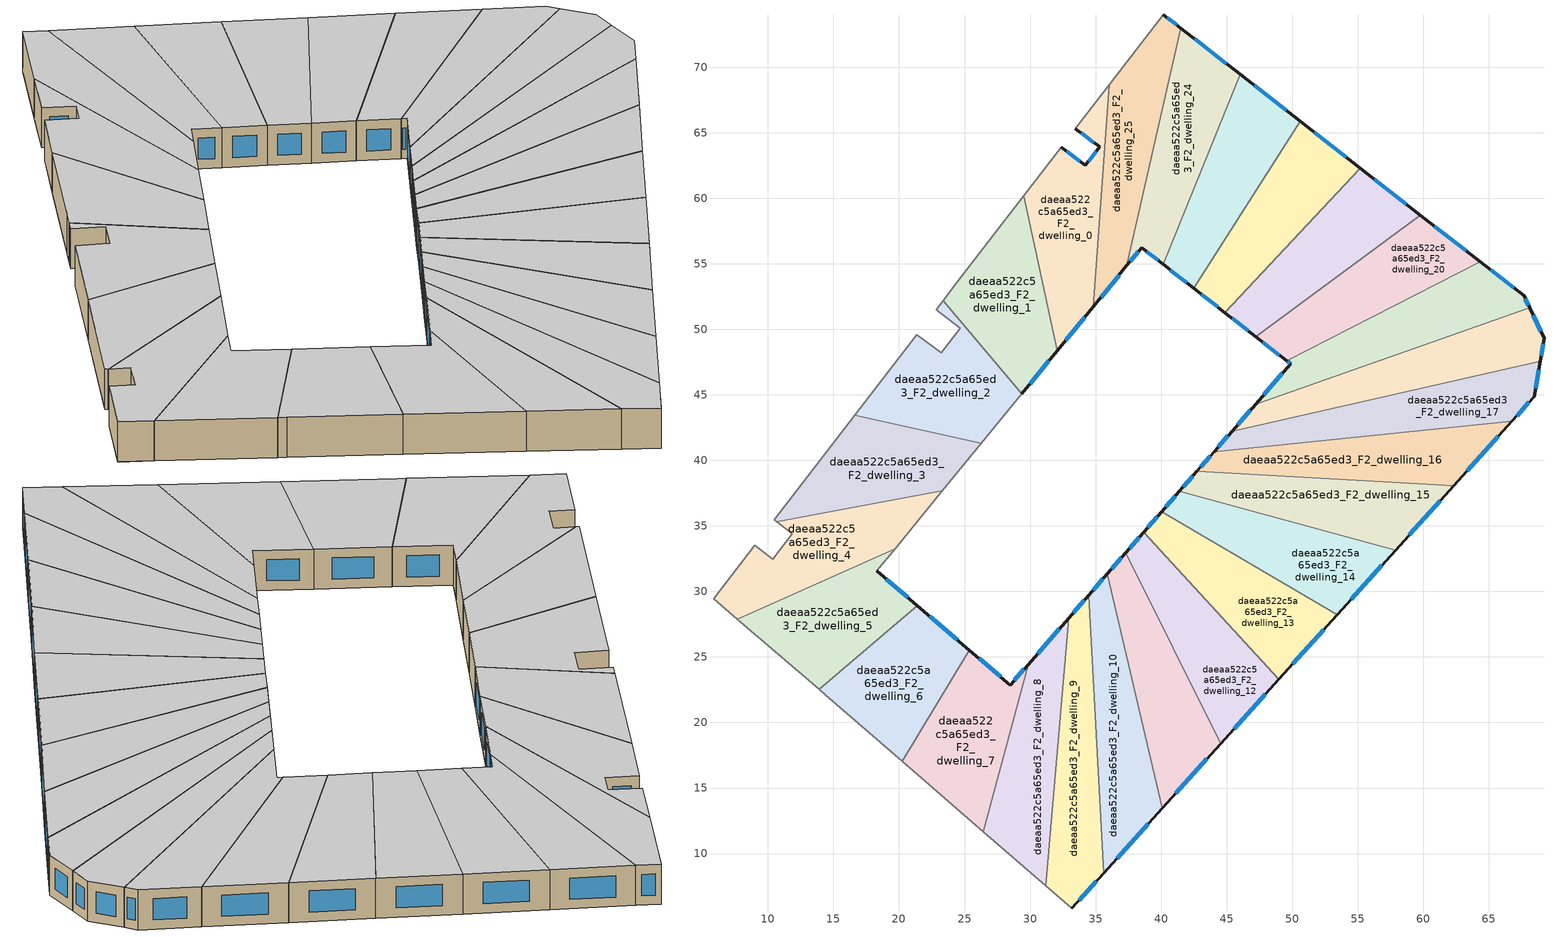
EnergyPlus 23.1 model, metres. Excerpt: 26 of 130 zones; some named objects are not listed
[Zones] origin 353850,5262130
daeaa522c5a65ed3_F2_dwelling_0
 floor to daeaa522c5a65ed3_F1_dwelling_0 (EU_floor_Construction): 36.03,68.64 34.81,51.72 32.07,48.37 29.53,60.2 32.38,63.91 34.22,62.5 35.31,63.91 33.46,65.32 z6
 wall outside (EU_wall_Construction): 33.47,65.32 35.31,63.91 34.22,62.5 32.38,63.91 / 32.07,48.37 34.81,51.72 z6:9
 wall adiabatic (EU_wall_Construction): 36.03,68.64 33.47,65.32 / 32.38,63.91 29.53,60.2 z6:9
 wall to daeaa522c5a65ed3_F2_dwelling_25 (EU_wall_Construction): 34.81,51.72 36.03,68.64 z6:9
 wall to daeaa522c5a65ed3_F2_dwelling_1 (EU_wall_Construction): 29.53,60.2 32.07,48.37 z6:9
 window (EU_Window_Construction): 35.05,63.58 34.48,62.84 / 33.9,64.99 34.87,64.24 / 32.71,49.16 34.17,50.94 / 33.79,62.83 32.81,63.58 z6.7:8.3
 ceiling to daeaa522c5a65ed3_F3_dwelling_0 (EU_floor_Construction): 34.81,51.72 36.03,68.64 33.46,65.32 35.31,63.91 34.22,62.5 32.38,63.91 29.53,60.2 32.07,48.37 z9
daeaa522c5a65ed3_F2_dwelling_1
 floor to daeaa522c5a65ed3_F1_dwelling_1 (EU_floor_Construction): 29.53,60.2 32.07,48.37 29.37,45.07 23.36,52.2 24.12,53.18 z6
 wall outside (EU_wall_Construction): 29.37,45.07 32.07,48.37 z6:9
 wall adiabatic (EU_wall_Construction): 29.53,60.2 24.12,53.18 23.36,52.2 z6:9
 wall to daeaa522c5a65ed3_F2_dwelling_2 (EU_wall_Construction): 23.36,52.2 29.37,45.07 z6:9
 window (EU_Window_Construction): 30,45.85 31.44,47.6 z6.7:8.3
 ceiling to daeaa522c5a65ed3_F3_dwelling_1 (EU_floor_Construction): 29.37,45.07 32.07,48.37 29.53,60.2 24.12,53.18 23.36,52.2 z9
daeaa522c5a65ed3_F2_dwelling_10
 floor to daeaa522c5a65ed3_F1_dwelling_10 (EU_floor_Construction): 35.89,31.34 40.08,13.44 35.62,8.5 34.48,29.72 z6
 wall outside (EU_wall_Construction): 35.89,31.34 34.48,29.72 / 35.62,8.5 40.08,13.44 z6:9
 wall to daeaa522c5a65ed3_F2_dwelling_11 (EU_wall_Construction): 40.08,13.44 35.89,31.34 z6:9
 wall to daeaa522c5a65ed3_F2_dwelling_9 (EU_wall_Construction): 34.48,29.72 35.62,8.5 z6:9
 window (EU_Window_Construction): 35.56,30.96 34.81,30.1 / 36.67,9.66 39.03,12.28 z6.7:8.3
 ceiling to daeaa522c5a65ed3_F3_dwelling_10 (EU_floor_Construction): 35.62,8.5 40.08,13.44 35.89,31.34 34.48,29.72 z9
daeaa522c5a65ed3_F2_dwelling_11
 floor to daeaa522c5a65ed3_F1_dwelling_11 (EU_floor_Construction): 37.29,32.94 44.54,18.38 40.08,13.44 35.89,31.34 z6
 wall outside (EU_wall_Construction): 37.29,32.94 35.89,31.34 / 40.08,13.44 44.54,18.38 z6:9
 wall to daeaa522c5a65ed3_F2_dwelling_12 (EU_wall_Construction): 44.54,18.38 37.29,32.94 z6:9
 window (EU_Window_Construction): 36.96,32.56 36.22,31.71 / 41.13,14.6 43.49,17.22 z6.7:8.3
 ceiling to daeaa522c5a65ed3_F3_dwelling_11 (EU_floor_Construction): 40.08,13.44 44.54,18.38 37.29,32.94 35.89,31.34 z9
daeaa522c5a65ed3_F2_dwelling_12
 floor to daeaa522c5a65ed3_F1_dwelling_12 (EU_floor_Construction): 38.67,34.52 48.99,23.31 44.54,18.38 37.29,32.94 z6
 wall outside (EU_wall_Construction): 38.67,34.52 37.29,32.94 / 44.54,18.38 48.99,23.31 z6:9
 wall to daeaa522c5a65ed3_F2_dwelling_13 (EU_wall_Construction): 49,23.31 38.67,34.52 z6:9
 window (EU_Window_Construction): 38.35,34.15 37.61,33.31 / 45.59,19.54 47.95,22.15 z6.7:8.3
 ceiling to daeaa522c5a65ed3_F3_dwelling_12 (EU_floor_Construction): 44.54,18.38 48.99,23.31 38.67,34.52 37.29,32.94 z9
daeaa522c5a65ed3_F2_dwelling_13
 floor to daeaa522c5a65ed3_F1_dwelling_13 (EU_floor_Construction): 53.45,28.24 48.99,23.31 38.67,34.52 40.04,36.08 z6
 wall outside (EU_wall_Construction): 40.04,36.08 38.67,34.52 / 48.99,23.31 53.45,28.24 z6:9
 wall to daeaa522c5a65ed3_F2_dwelling_14 (EU_wall_Construction): 53.45,28.24 40.04,36.08 z6:9
 window (EU_Window_Construction): 39.72,35.71 38.99,34.88 / 50.04,24.47 52.4,27.08 z6.7:8.3
 ceiling to daeaa522c5a65ed3_F3_dwelling_13 (EU_floor_Construction): 48.99,23.31 53.45,28.24 40.04,36.08 38.67,34.52 z9
daeaa522c5a65ed3_F2_dwelling_14
 floor to daeaa522c5a65ed3_F1_dwelling_14 (EU_floor_Construction): 57.89,33.15 53.45,28.24 40.04,36.08 41.39,37.63 z6
 wall outside (EU_wall_Construction): 41.39,37.63 40.04,36.08 / 53.45,28.24 57.89,33.15 z6:9
 wall to daeaa522c5a65ed3_F2_dwelling_15 (EU_wall_Construction): 57.89,33.15 41.39,37.63 z6:9
 window (EU_Window_Construction): 41.07,37.26 40.35,36.44 / 54.49,29.39 56.85,32 z6.7:8.3
 ceiling to daeaa522c5a65ed3_F3_dwelling_14 (EU_floor_Construction): 53.45,28.24 57.89,33.15 41.39,37.63 40.04,36.08 z9
daeaa522c5a65ed3_F2_dwelling_15
 floor to daeaa522c5a65ed3_F1_dwelling_15 (EU_floor_Construction): 62.33,38.07 57.89,33.15 41.39,37.63 42.72,39.16 z6
 wall outside (EU_wall_Construction): 42.72,39.16 41.39,37.63 / 57.89,33.15 62.33,38.07 z6:9
 wall to daeaa522c5a65ed3_F2_dwelling_16 (EU_wall_Construction): 62.33,38.07 42.72,39.16 z6:9
 window (EU_Window_Construction): 42.41,38.8 41.7,37.99 / 58.93,34.31 61.29,36.92 z6.7:8.3
 ceiling to daeaa522c5a65ed3_F3_dwelling_15 (EU_floor_Construction): 57.89,33.15 62.33,38.07 42.72,39.16 41.39,37.63 z9
daeaa522c5a65ed3_F2_dwelling_16
 floor to daeaa522c5a65ed3_F1_dwelling_16 (EU_floor_Construction): 66.77,42.98 62.33,38.07 42.72,39.16 44.05,40.67 z6
 wall outside (EU_wall_Construction): 44.05,40.67 42.72,39.16 / 62.33,38.07 66.77,42.98 z6:9
 wall to daeaa522c5a65ed3_F2_dwelling_17 (EU_wall_Construction): 66.77,42.98 44.05,40.67 z6:9
 window (EU_Window_Construction): 43.74,40.32 43.04,39.51 / 63.37,39.22 65.73,41.83 z6.7:8.3
 ceiling to daeaa522c5a65ed3_F3_dwelling_16 (EU_floor_Construction): 62.33,38.07 66.77,42.98 44.05,40.67 42.72,39.16 z9
daeaa522c5a65ed3_F2_dwelling_17
 floor to daeaa522c5a65ed3_F1_dwelling_17 (EU_floor_Construction): 68.92,47.56 68.46,44.86 66.77,42.98 44.05,40.67 45.42,42.24 z6
 wall outside (EU_wall_Construction): 45.42,42.24 44.05,40.67 / 66.77,42.98 68.46,44.86 68.92,47.56 z6:9
 wall to daeaa522c5a65ed3_F2_dwelling_18 (EU_wall_Construction): 68.92,47.56 45.42,42.24 z6:9
 window (EU_Window_Construction): 45.1,41.87 44.37,41.04 / 68.57,45.49 68.81,46.93 / 67.17,43.42 68.07,44.42 z6.7:8.3
 ceiling to daeaa522c5a65ed3_F3_dwelling_17 (EU_floor_Construction): 66.77,42.98 68.46,44.86 68.92,47.56 45.42,42.24 44.05,40.67 z9
daeaa522c5a65ed3_F2_dwelling_18
 floor to daeaa522c5a65ed3_F1_dwelling_18 (EU_floor_Construction): 68.12,51.63 69.22,49.31 68.92,47.56 45.42,42.24 47.22,44.3 z6
 wall outside (EU_wall_Construction): 47.22,44.3 45.42,42.24 / 68.92,47.56 69.22,49.31 68.12,51.63 z6:9
 wall to daeaa522c5a65ed3_F2_dwelling_19 (EU_wall_Construction): 68.12,51.63 47.22,44.3 z6:9
 window (EU_Window_Construction): 46.8,43.82 45.84,42.72 / 68.96,49.86 68.38,51.09 / 68.99,47.97 69.15,48.9 z6.7:8.3
 ceiling to daeaa522c5a65ed3_F3_dwelling_18 (EU_floor_Construction): 68.92,47.56 69.22,49.31 68.12,51.63 47.22,44.3 45.42,42.24 z9
daeaa522c5a65ed3_F2_dwelling_19
 floor to daeaa522c5a65ed3_F1_dwelling_19 (EU_floor_Construction): 67.69,52.55 68.12,51.63 47.22,44.3 49.89,47.36 49.57,47.61 64.37,55.14 z6
 wall outside (EU_wall_Construction): 49.57,47.61 49.89,47.36 47.22,44.3 / 68.12,51.63 67.69,52.55 64.37,55.14 z6:9
 wall to daeaa522c5a65ed3_F2_dwelling_20 (EU_wall_Construction): 64.37,55.15 49.57,47.61 z6:9
 window (EU_Window_Construction): 49.26,46.64 47.85,45.02 / 49.65,47.55 49.82,47.42 / 66.91,53.16 65.15,54.54 / 68.02,51.85 67.79,52.34 z6.7:8.3
 ceiling to daeaa522c5a65ed3_F3_dwelling_19 (EU_floor_Construction): 68.12,51.63 67.69,52.55 64.37,55.14 49.57,47.61 49.89,47.36 47.22,44.3 z9
daeaa522c5a65ed3_F2_dwelling_2
 floor to daeaa522c5a65ed3_F1_dwelling_2 (EU_floor_Construction): 24.67,50.1 22.83,51.5 23.36,52.2 29.37,45.07 26.29,41.32 16.61,43.43 21.35,49.57 23.23,48.21 z6
 wall adiabatic (EU_wall_Construction): 23.36,52.2 22.83,51.5 24.67,50.1 23.23,48.21 21.35,49.57 16.61,43.43 / 26.29,41.32 29.37,45.07 z6:9
 wall to daeaa522c5a65ed3_F2_dwelling_3 (EU_wall_Construction): 16.61,43.43 26.29,41.32 z6:9
 ceiling to daeaa522c5a65ed3_F3_dwelling_2 (EU_floor_Construction): 26.29,41.32 29.37,45.07 23.36,52.2 22.83,51.5 24.67,50.1 23.23,48.21 21.35,49.57 16.61,43.43 z9
daeaa522c5a65ed3_F2_dwelling_20
 floor to daeaa522c5a65ed3_F1_dwelling_20 (EU_floor_Construction): 64.37,55.14 49.57,47.61 47.22,49.44 59.78,58.72 z6
 wall outside (EU_wall_Construction): 47.22,49.44 49.57,47.61 / 64.37,55.14 59.78,58.72 z6:9
 wall to daeaa522c5a65ed3_F2_dwelling_21 (EU_wall_Construction): 59.78,58.72 47.22,49.44 z6:9
 window (EU_Window_Construction): 47.77,49.01 49.02,48.04 / 63.29,55.98 60.86,57.88 z6.7:8.3
 ceiling to daeaa522c5a65ed3_F3_dwelling_20 (EU_floor_Construction): 64.37,55.14 59.78,58.72 47.22,49.44 49.57,47.61 z9
daeaa522c5a65ed3_F2_dwelling_21
 floor to daeaa522c5a65ed3_F1_dwelling_21 (EU_floor_Construction): 59.78,58.72 47.22,49.44 44.86,51.28 55.19,62.3 z6
 wall outside (EU_wall_Construction): 44.86,51.28 47.22,49.44 / 59.78,58.72 55.2,62.3 z6:9
 wall to daeaa522c5a65ed3_F2_dwelling_22 (EU_wall_Construction): 55.19,62.3 44.86,51.28 z6:9
 window (EU_Window_Construction): 45.41,50.85 46.66,49.87 / 58.7,59.56 56.27,61.46 z6.7:8.3
 ceiling to daeaa522c5a65ed3_F3_dwelling_21 (EU_floor_Construction): 59.78,58.72 55.19,62.3 44.86,51.28 47.22,49.44 z9
daeaa522c5a65ed3_F2_dwelling_22
 floor to daeaa522c5a65ed3_F1_dwelling_22 (EU_floor_Construction): 55.19,62.3 44.86,51.28 42.51,53.12 50.61,65.87 z6
 wall outside (EU_wall_Construction): 42.51,53.12 44.86,51.28 / 55.2,62.3 50.61,65.87 z6:9
 wall to daeaa522c5a65ed3_F2_dwelling_23 (EU_wall_Construction): 50.61,65.87 42.51,53.12 z6:9
 window (EU_Window_Construction): 43.06,52.69 44.31,51.71 / 54.12,63.14 51.69,65.03 z6.7:8.3
 ceiling to daeaa522c5a65ed3_F3_dwelling_22 (EU_floor_Construction): 44.86,51.28 55.19,62.3 50.61,65.87 42.51,53.12 z9
daeaa522c5a65ed3_F2_dwelling_23
 floor to daeaa522c5a65ed3_F1_dwelling_23 (EU_floor_Construction): 50.61,65.87 42.51,53.12 40.15,54.96 46.02,69.45 z6
 wall outside (EU_wall_Construction): 40.15,54.96 42.51,53.12 / 50.61,65.87 46.02,69.45 z6:9
 wall to daeaa522c5a65ed3_F2_dwelling_24 (EU_wall_Construction): 46.02,69.45 40.15,54.96 z6:9
 window (EU_Window_Construction): 40.7,54.52 41.95,53.55 / 49.53,66.71 47.1,68.61 z6.7:8.3
 ceiling to daeaa522c5a65ed3_F3_dwelling_23 (EU_floor_Construction): 42.51,53.12 50.61,65.87 46.02,69.45 40.15,54.96 z9
daeaa522c5a65ed3_F2_dwelling_24
 floor to daeaa522c5a65ed3_F1_dwelling_24 (EU_floor_Construction): 46.02,69.45 40.15,54.96 38.51,56.24 37.39,54.88 41.49,72.99 z6
 wall outside (EU_wall_Construction): 37.39,54.88 38.51,56.24 40.15,54.96 / 46.02,69.45 41.49,72.99 z6:9
 wall to daeaa522c5a65ed3_F2_dwelling_25 (EU_wall_Construction): 41.49,72.99 37.39,54.88 z6:9
 window (EU_Window_Construction): 38.89,55.94 39.76,55.26 / 37.66,55.2 38.24,55.92 / 44.96,70.28 42.55,72.16 z6.7:8.3
 ceiling to daeaa522c5a65ed3_F3_dwelling_24 (EU_floor_Construction): 40.15,54.96 46.02,69.45 41.49,72.99 37.39,54.88 38.51,56.24 z9
daeaa522c5a65ed3_F2_dwelling_25
 floor to daeaa522c5a65ed3_F1_dwelling_25 (EU_floor_Construction): 41.49,72.99 37.39,54.88 34.81,51.72 36.03,68.64 40.16,74.02 z6
 wall outside (EU_wall_Construction): 34.81,51.72 37.39,54.88 / 41.49,72.99 40.16,74.02 z6:9
 wall adiabatic (EU_wall_Construction): 40.16,74.02 36.03,68.64 z6:9
 window (EU_Window_Construction): 35.42,52.47 36.79,54.14 / 41.18,73.23 40.47,73.78 z6.7:8.3
 ceiling to daeaa522c5a65ed3_F3_dwelling_25 (EU_floor_Construction): 37.39,54.88 41.49,72.99 40.16,74.02 36.03,68.64 34.81,51.72 z9
daeaa522c5a65ed3_F2_dwelling_3
 floor to daeaa522c5a65ed3_F1_dwelling_3 (EU_floor_Construction): 26.29,41.32 23.31,37.67 10.66,35.33 10.48,35.46 16.61,43.43 z6
 wall adiabatic (EU_wall_Construction): 23.31,37.67 26.29,41.32 / 16.61,43.43 10.48,35.46 10.66,35.33 z6:9
 wall to daeaa522c5a65ed3_F2_dwelling_4 (EU_wall_Construction): 10.66,35.33 23.31,37.67 z6:9
 ceiling to daeaa522c5a65ed3_F3_dwelling_3 (EU_floor_Construction): 23.31,37.67 26.29,41.32 16.61,43.43 10.48,35.46 10.66,35.33 z9
daeaa522c5a65ed3_F2_dwelling_4
 floor to daeaa522c5a65ed3_F1_dwelling_4 (EU_floor_Construction): 23.31,37.67 19.71,33.26 7.68,27.87 5.85,29.44 8.98,33.52 10.36,32.47 11.86,34.41 10.66,35.33 z6
 wall adiabatic (EU_wall_Construction): 10.66,35.33 11.86,34.41 10.36,32.47 8.98,33.52 5.85,29.44 7.68,27.87 / 19.71,33.26 23.31,37.67 z6:9
 wall to daeaa522c5a65ed3_F2_dwelling_5 (EU_wall_Construction): 7.68,27.87 19.71,33.26 z6:9
 ceiling to daeaa522c5a65ed3_F3_dwelling_4 (EU_floor_Construction): 19.71,33.26 23.31,37.67 10.66,35.33 11.86,34.41 10.36,32.47 8.98,33.52 5.85,29.44 7.68,27.87 z9
daeaa522c5a65ed3_F2_dwelling_5
 floor to daeaa522c5a65ed3_F1_dwelling_5 (EU_floor_Construction): 19.71,33.26 18.32,31.57 21.4,28.92 13.92,22.53 7.68,27.87 z6
 wall outside (EU_wall_Construction): 21.4,28.92 18.32,31.57 z6:9
 wall adiabatic (EU_wall_Construction): 18.32,31.57 19.71,33.26 / 7.68,27.87 13.92,22.53 z6:9
 wall to daeaa522c5a65ed3_F2_dwelling_6 (EU_wall_Construction): 13.92,22.53 21.4,28.92 z6:9
 window (EU_Window_Construction): 20.68,29.54 19.04,30.95 z6.7:8.3
 ceiling to daeaa522c5a65ed3_F3_dwelling_5 (EU_floor_Construction): 21.4,28.92 18.32,31.57 19.71,33.26 7.68,27.87 13.92,22.53 z9
daeaa522c5a65ed3_F2_dwelling_6
 floor to daeaa522c5a65ed3_F1_dwelling_6 (EU_floor_Construction): 25.37,25.53 20.23,17.05 14.39,22.12 13.92,22.53 21.4,28.92 z6
 wall outside (EU_wall_Construction): 25.37,25.53 21.4,28.92 z6:9
 wall adiabatic (EU_wall_Construction): 13.92,22.53 14.39,22.12 20.23,17.05 z6:9
 wall to daeaa522c5a65ed3_F2_dwelling_7 (EU_wall_Construction): 20.23,17.05 25.37,25.53 z6:9
 window (EU_Window_Construction): 24.44,26.32 22.34,28.13 z6.7:8.3
 ceiling to daeaa522c5a65ed3_F3_dwelling_6 (EU_floor_Construction): 20.23,17.05 25.37,25.53 21.4,28.92 13.92,22.53 14.39,22.12 z9
daeaa522c5a65ed3_F2_dwelling_7
 floor to daeaa522c5a65ed3_F1_dwelling_7 (EU_floor_Construction): 29.85,24.42 26.42,11.68 20.23,17.05 25.37,25.53 28.49,22.86 z6
 wall outside (EU_wall_Construction): 29.85,24.42 28.49,22.86 25.37,25.53 z6:9
 wall adiabatic (EU_wall_Construction): 20.23,17.05 26.42,11.68 z6:9
 wall to daeaa522c5a65ed3_F2_dwelling_8 (EU_wall_Construction): 26.42,11.68 29.85,24.42 z6:9
 window (EU_Window_Construction): 27.76,23.49 26.1,24.9 / 29.53,24.06 28.81,23.23 z6.7:8.3
 ceiling to daeaa522c5a65ed3_F3_dwelling_7 (EU_floor_Construction): 26.42,11.68 29.85,24.42 28.49,22.86 25.37,25.53 20.23,17.05 z9
daeaa522c5a65ed3_F2_dwelling_8
 floor to daeaa522c5a65ed3_F1_dwelling_8 (EU_floor_Construction): 32.95,27.97 31.2,7.53 26.42,11.68 29.85,24.42 z6
 wall outside (EU_wall_Construction): 32.95,27.97 29.85,24.42 z6:9
 wall adiabatic (EU_wall_Construction): 26.42,11.68 31.21,7.53 z6:9
 wall to daeaa522c5a65ed3_F2_dwelling_9 (EU_wall_Construction): 31.2,7.53 32.95,27.97 z6:9
 window (EU_Window_Construction): 32.22,27.14 30.58,25.26 z6.7:8.3
 ceiling to daeaa522c5a65ed3_F3_dwelling_8 (EU_floor_Construction): 31.2,7.53 32.95,27.97 29.85,24.42 26.42,11.68 z9
daeaa522c5a65ed3_F2_dwelling_9
 floor to daeaa522c5a65ed3_F1_dwelling_9 (EU_floor_Construction): 34.48,29.72 35.62,8.5 33.18,5.81 31.2,7.53 32.95,27.97 z6
 wall outside (EU_wall_Construction): 34.48,29.72 32.95,27.97 / 33.18,5.81 35.62,8.5 z6:9
 wall adiabatic (EU_wall_Construction): 31.21,7.53 33.18,5.81 z6:9
 window (EU_Window_Construction): 34.12,29.31 33.31,28.38 / 33.76,6.44 35.05,7.87 z6.7:8.3
 ceiling to daeaa522c5a65ed3_F3_dwelling_9 (EU_floor_Construction): 33.18,5.81 35.62,8.5 34.48,29.72 32.95,27.97 31.2,7.53 z9
[Building]
EU S2 Campaign: North Axis=0; Terrain=City; Solar Distribution=FullExterior
[Site:Location]
Budapest.Ferenc.Liszt.Intl.AP: Latitude=47.437; Longitude=19.256; Time Zone=1; Elevation=185
[SizingPeriod:WeatherFileDays]
AnnualSizingPeriod: Begin Month=1; Begin Day of Month=1; End Month=12; End Day of Month=31; Day of Week for Start Day=Monday; Use Weather File Daylight Saving Period=No; Use Weather File Rain and Snow Indicators=No
[MATERIAL]
EU_InternalMass_Material: Roughness=MediumRough; Thickness=0.1; Conductivity=1; Density=1800; Specific Heat=900; Thermal Absorptance=0.9; Solar Absorptance=0.7; Visible Absorptance=0.7
[MATERIAL:NOMASS] Roughness=MediumRough; Thermal Absorptance=0.9; Solar Absorptance=0.7; Visible Absorptance=0.7
Name | Thermal Resistance
EU_wall_NoMass | 0.832559
EU_floor_NoMass | 0.872794
[WINDOWMATERIAL:SIMPLEGLAZINGSYSTEM]
EU_Window_SimpleGlazing: UFactor=2.79869; Solar Heat Gain Coefficient=0.75; Visible Transmittance=0.75
[CONSTRUCTION]
EU_wall_Construction: EU_wall_NoMass
EU_floor_Construction: EU_floor_NoMass
EU_Window_Construction: EU_Window_SimpleGlazing
EU_InternalMass_Construction: EU_InternalMass_Material
[ZONE] Type=1; Multiplier=1; Ceiling Height=autocalculate; Floor Area=autocalculate; Part of Total Floor Area=Yes
Name | Volume
daeaa522c5a65ed3_F2_dwelling_0 | 198.63
daeaa522c5a65ed3_F2_dwelling_1 | 198.626
daeaa522c5a65ed3_F2_dwelling_10; daeaa522c5a65ed3_F2_dwelling_13 | 198.649
daeaa522c5a65ed3_F2_dwelling_11 | 198.647
daeaa522c5a65ed3_F2_dwelling_12 | 198.587
daeaa522c5a65ed3_F2_dwelling_14; daeaa522c5a65ed3_F2_dwelling_20 | 198.599
daeaa522c5a65ed3_F2_dwelling_15; daeaa522c5a65ed3_F2_dwelling_19 | 198.658
daeaa522c5a65ed3_F2_dwelling_16 | 198.638
daeaa522c5a65ed3_F2_dwelling_17 | 198.617
daeaa522c5a65ed3_F2_dwelling_18 | 198.574
daeaa522c5a65ed3_F2_dwelling_2 | 198.641
daeaa522c5a65ed3_F2_dwelling_21 | 198.648
daeaa522c5a65ed3_F2_dwelling_22; daeaa522c5a65ed3_F2_dwelling_3 | 198.625
daeaa522c5a65ed3_F2_dwelling_23 | 198.637
daeaa522c5a65ed3_F2_dwelling_24 | 198.611
daeaa522c5a65ed3_F2_dwelling_25 | 198.631
daeaa522c5a65ed3_F2_dwelling_4 | 198.619
daeaa522c5a65ed3_F2_dwelling_5 | 198.609
daeaa522c5a65ed3_F2_dwelling_6 | 198.651
daeaa522c5a65ed3_F2_dwelling_7 | 198.633
daeaa522c5a65ed3_F2_dwelling_8 | 198.593
daeaa522c5a65ed3_F2_dwelling_9 | 198.643
[INTERNALMASS] Construction=EU_InternalMass_Construction
Name | Zone or ZoneList | Surface Area
daeaa522c5a65ed3_F2_dwelling_0_EU_InternalMass | daeaa522c5a65ed3_F2_dwelling_0 | 66.21
daeaa522c5a65ed3_F2_dwelling_1_EU_InternalMass | daeaa522c5a65ed3_F2_dwelling_1 | 66.2088
daeaa522c5a65ed3_F2_dwelling_2_EU_InternalMass | daeaa522c5a65ed3_F2_dwelling_2 | 66.2136
daeaa522c5a65ed3_F2_dwelling_3_EU_InternalMass | daeaa522c5a65ed3_F2_dwelling_3 | 66.2084
daeaa522c5a65ed3_F2_dwelling_4_EU_InternalMass | daeaa522c5a65ed3_F2_dwelling_4 | 66.2063
daeaa522c5a65ed3_F2_dwelling_5_EU_InternalMass | daeaa522c5a65ed3_F2_dwelling_5 | 66.2033
daeaa522c5a65ed3_F2_dwelling_6_EU_InternalMass | daeaa522c5a65ed3_F2_dwelling_6 | 66.217
daeaa522c5a65ed3_F2_dwelling_7_EU_InternalMass | daeaa522c5a65ed3_F2_dwelling_7 | 66.2109
daeaa522c5a65ed3_F2_dwelling_8_EU_InternalMass | daeaa522c5a65ed3_F2_dwelling_8 | 66.1977
daeaa522c5a65ed3_F2_dwelling_9_EU_InternalMass | daeaa522c5a65ed3_F2_dwelling_9 | 66.2141
daeaa522c5a65ed3_F2_dwelling_10_EU_InternalMass | daeaa522c5a65ed3_F2_dwelling_10 | 66.2162
daeaa522c5a65ed3_F2_dwelling_11_EU_InternalMass | daeaa522c5a65ed3_F2_dwelling_11 | 66.2157
daeaa522c5a65ed3_F2_dwelling_12_EU_InternalMass | daeaa522c5a65ed3_F2_dwelling_12 | 66.1957
daeaa522c5a65ed3_F2_dwelling_13_EU_InternalMass | daeaa522c5a65ed3_F2_dwelling_13 | 66.2161
daeaa522c5a65ed3_F2_dwelling_14_EU_InternalMass | daeaa522c5a65ed3_F2_dwelling_14 | 66.1997
daeaa522c5a65ed3_F2_dwelling_15_EU_InternalMass | daeaa522c5a65ed3_F2_dwelling_15 | 66.2193
daeaa522c5a65ed3_F2_dwelling_16_EU_InternalMass | daeaa522c5a65ed3_F2_dwelling_16 | 66.2127
daeaa522c5a65ed3_F2_dwelling_17_EU_InternalMass | daeaa522c5a65ed3_F2_dwelling_17 | 66.2057
daeaa522c5a65ed3_F2_dwelling_18_EU_InternalMass | daeaa522c5a65ed3_F2_dwelling_18 | 66.1912
daeaa522c5a65ed3_F2_dwelling_19_EU_InternalMass | daeaa522c5a65ed3_F2_dwelling_19 | 66.2195
daeaa522c5a65ed3_F2_dwelling_20_EU_InternalMass | daeaa522c5a65ed3_F2_dwelling_20 | 66.1997
daeaa522c5a65ed3_F2_dwelling_21_EU_InternalMass | daeaa522c5a65ed3_F2_dwelling_21 | 66.2162
daeaa522c5a65ed3_F2_dwelling_22_EU_InternalMass | daeaa522c5a65ed3_F2_dwelling_22 | 66.2083
daeaa522c5a65ed3_F2_dwelling_23_EU_InternalMass | daeaa522c5a65ed3_F2_dwelling_23 | 66.2124
daeaa522c5a65ed3_F2_dwelling_24_EU_InternalMass | daeaa522c5a65ed3_F2_dwelling_24 | 66.2039
daeaa522c5a65ed3_F2_dwelling_25_EU_InternalMass | daeaa522c5a65ed3_F2_dwelling_25 | 66.2102
[OTHEREQUIPMENT] Fuel Type=Electricity; Design Level Calculation Method=Watts/Area; Power per Zone Floor Area=1; Fraction Latent=0; Fraction Radiant=0; Fraction Lost=0; Carbon Dioxide Generation Rate=0; EndUse Subcategory=EU_Step8_InternalGains
Name | Zone or ZoneList or Space or SpaceList | Schedule
EU_Step8_InternalGain_daeaa522c5a65ed3_F2_dwelling_0_f000 | daeaa522c5a65ed3_F2_dwelling_0 | EU_Step8_GainSchedule_daeaa522c5a65ed3_F2_dwelling_0_f000
EU_Step8_InternalGain_daeaa522c5a65ed3_F2_dwelling_1_f000 | daeaa522c5a65ed3_F2_dwelling_1 | EU_Step8_GainSchedule_daeaa522c5a65ed3_F2_dwelling_1_f000
EU_Step8_InternalGain_daeaa522c5a65ed3_F2_dwelling_2_f000 | daeaa522c5a65ed3_F2_dwelling_2 | EU_Step8_GainSchedule_daeaa522c5a65ed3_F2_dwelling_2_f000
EU_Step8_InternalGain_daeaa522c5a65ed3_F2_dwelling_3_f000 | daeaa522c5a65ed3_F2_dwelling_3 | EU_Step8_GainSchedule_daeaa522c5a65ed3_F2_dwelling_3_f000
EU_Step8_InternalGain_daeaa522c5a65ed3_F2_dwelling_4_f000 | daeaa522c5a65ed3_F2_dwelling_4 | EU_Step8_GainSchedule_daeaa522c5a65ed3_F2_dwelling_4_f000
EU_Step8_InternalGain_daeaa522c5a65ed3_F2_dwelling_5_f000 | daeaa522c5a65ed3_F2_dwelling_5 | EU_Step8_GainSchedule_daeaa522c5a65ed3_F2_dwelling_5_f000
EU_Step8_InternalGain_daeaa522c5a65ed3_F2_dwelling_6_f000 | daeaa522c5a65ed3_F2_dwelling_6 | EU_Step8_GainSchedule_daeaa522c5a65ed3_F2_dwelling_6_f000
EU_Step8_InternalGain_daeaa522c5a65ed3_F2_dwelling_7_f000 | daeaa522c5a65ed3_F2_dwelling_7 | EU_Step8_GainSchedule_daeaa522c5a65ed3_F2_dwelling_7_f000
EU_Step8_InternalGain_daeaa522c5a65ed3_F2_dwelling_8_f000 | daeaa522c5a65ed3_F2_dwelling_8 | EU_Step8_GainSchedule_daeaa522c5a65ed3_F2_dwelling_8_f000
EU_Step8_InternalGain_daeaa522c5a65ed3_F2_dwelling_9_f000 | daeaa522c5a65ed3_F2_dwelling_9 | EU_Step8_GainSchedule_daeaa522c5a65ed3_F2_dwelling_9_f000
EU_Step8_InternalGain_daeaa522c5a65ed3_F2_dwelling_10_f000 | daeaa522c5a65ed3_F2_dwelling_10 | EU_Step8_GainSchedule_daeaa522c5a65ed3_F2_dwelling_10_f000
EU_Step8_InternalGain_daeaa522c5a65ed3_F2_dwelling_11_f000 | daeaa522c5a65ed3_F2_dwelling_11 | EU_Step8_GainSchedule_daeaa522c5a65ed3_F2_dwelling_11_f000
EU_Step8_InternalGain_daeaa522c5a65ed3_F2_dwelling_12_f000 | daeaa522c5a65ed3_F2_dwelling_12 | EU_Step8_GainSchedule_daeaa522c5a65ed3_F2_dwelling_12_f000
EU_Step8_InternalGain_daeaa522c5a65ed3_F2_dwelling_13_f000 | daeaa522c5a65ed3_F2_dwelling_13 | EU_Step8_GainSchedule_daeaa522c5a65ed3_F2_dwelling_13_f000
EU_Step8_InternalGain_daeaa522c5a65ed3_F2_dwelling_14_f000 | daeaa522c5a65ed3_F2_dwelling_14 | EU_Step8_GainSchedule_daeaa522c5a65ed3_F2_dwelling_14_f000
EU_Step8_InternalGain_daeaa522c5a65ed3_F2_dwelling_15_f000 | daeaa522c5a65ed3_F2_dwelling_15 | EU_Step8_GainSchedule_daeaa522c5a65ed3_F2_dwelling_15_f000
EU_Step8_InternalGain_daeaa522c5a65ed3_F2_dwelling_16_f000 | daeaa522c5a65ed3_F2_dwelling_16 | EU_Step8_GainSchedule_daeaa522c5a65ed3_F2_dwelling_16_f000
EU_Step8_InternalGain_daeaa522c5a65ed3_F2_dwelling_17_f000 | daeaa522c5a65ed3_F2_dwelling_17 | EU_Step8_GainSchedule_daeaa522c5a65ed3_F2_dwelling_17_f000
EU_Step8_InternalGain_daeaa522c5a65ed3_F2_dwelling_18_f000 | daeaa522c5a65ed3_F2_dwelling_18 | EU_Step8_GainSchedule_daeaa522c5a65ed3_F2_dwelling_18_f000
EU_Step8_InternalGain_daeaa522c5a65ed3_F2_dwelling_19_f000 | daeaa522c5a65ed3_F2_dwelling_19 | EU_Step8_GainSchedule_daeaa522c5a65ed3_F2_dwelling_19_f000
EU_Step8_InternalGain_daeaa522c5a65ed3_F2_dwelling_20_f000 | daeaa522c5a65ed3_F2_dwelling_20 | EU_Step8_GainSchedule_daeaa522c5a65ed3_F2_dwelling_20_f000
EU_Step8_InternalGain_daeaa522c5a65ed3_F2_dwelling_21_f000 | daeaa522c5a65ed3_F2_dwelling_21 | EU_Step8_GainSchedule_daeaa522c5a65ed3_F2_dwelling_21_f000
EU_Step8_InternalGain_daeaa522c5a65ed3_F2_dwelling_22_f000 | daeaa522c5a65ed3_F2_dwelling_22 | EU_Step8_GainSchedule_daeaa522c5a65ed3_F2_dwelling_22_f000
EU_Step8_InternalGain_daeaa522c5a65ed3_F2_dwelling_23_f000 | daeaa522c5a65ed3_F2_dwelling_23 | EU_Step8_GainSchedule_daeaa522c5a65ed3_F2_dwelling_23_f000
EU_Step8_InternalGain_daeaa522c5a65ed3_F2_dwelling_24_f000 | daeaa522c5a65ed3_F2_dwelling_24 | EU_Step8_GainSchedule_daeaa522c5a65ed3_F2_dwelling_24_f000
EU_Step8_InternalGain_daeaa522c5a65ed3_F2_dwelling_25_f000 | daeaa522c5a65ed3_F2_dwelling_25 | EU_Step8_GainSchedule_daeaa522c5a65ed3_F2_dwelling_25_f000
[ZONEVENTILATION:DESIGNFLOWRATE] Schedule=EU_AlwaysOn; Design Flow Rate Calculation Method=AirChanges/Hour; Air Changes per Hour=0.475469; Ventilation Type=Natural; Fan Pressure Rise=0; Fan Total Efficiency=1; Constant Term Coefficient=1; Temperature Term Coefficient=0; Velocity Term Coefficient=0; Velocity Squared Term Coefficient=0; Minimum Indoor Temperature=-100; Maximum Indoor Temperature=100; Delta Temperature=-100; Minimum Outdoor Temperature=-100; Maximum Outdoor Temperature=100; Maximum Wind Speed=40
Name | Zone or ZoneList or Space or SpaceList
EU_ConstantAir_daeaa522c5a65ed3_F2_dwelling_0 | daeaa522c5a65ed3_F2_dwelling_0
EU_ConstantAir_daeaa522c5a65ed3_F2_dwelling_1 | daeaa522c5a65ed3_F2_dwelling_1
EU_ConstantAir_daeaa522c5a65ed3_F2_dwelling_2 | daeaa522c5a65ed3_F2_dwelling_2
EU_ConstantAir_daeaa522c5a65ed3_F2_dwelling_3 | daeaa522c5a65ed3_F2_dwelling_3
EU_ConstantAir_daeaa522c5a65ed3_F2_dwelling_4 | daeaa522c5a65ed3_F2_dwelling_4
EU_ConstantAir_daeaa522c5a65ed3_F2_dwelling_5 | daeaa522c5a65ed3_F2_dwelling_5
EU_ConstantAir_daeaa522c5a65ed3_F2_dwelling_6 | daeaa522c5a65ed3_F2_dwelling_6
EU_ConstantAir_daeaa522c5a65ed3_F2_dwelling_7 | daeaa522c5a65ed3_F2_dwelling_7
EU_ConstantAir_daeaa522c5a65ed3_F2_dwelling_8 | daeaa522c5a65ed3_F2_dwelling_8
EU_ConstantAir_daeaa522c5a65ed3_F2_dwelling_9 | daeaa522c5a65ed3_F2_dwelling_9
EU_ConstantAir_daeaa522c5a65ed3_F2_dwelling_10 | daeaa522c5a65ed3_F2_dwelling_10
EU_ConstantAir_daeaa522c5a65ed3_F2_dwelling_11 | daeaa522c5a65ed3_F2_dwelling_11
EU_ConstantAir_daeaa522c5a65ed3_F2_dwelling_12 | daeaa522c5a65ed3_F2_dwelling_12
EU_ConstantAir_daeaa522c5a65ed3_F2_dwelling_13 | daeaa522c5a65ed3_F2_dwelling_13
EU_ConstantAir_daeaa522c5a65ed3_F2_dwelling_14 | daeaa522c5a65ed3_F2_dwelling_14
EU_ConstantAir_daeaa522c5a65ed3_F2_dwelling_15 | daeaa522c5a65ed3_F2_dwelling_15
EU_ConstantAir_daeaa522c5a65ed3_F2_dwelling_16 | daeaa522c5a65ed3_F2_dwelling_16
EU_ConstantAir_daeaa522c5a65ed3_F2_dwelling_17 | daeaa522c5a65ed3_F2_dwelling_17
EU_ConstantAir_daeaa522c5a65ed3_F2_dwelling_18 | daeaa522c5a65ed3_F2_dwelling_18
EU_ConstantAir_daeaa522c5a65ed3_F2_dwelling_19 | daeaa522c5a65ed3_F2_dwelling_19
EU_ConstantAir_daeaa522c5a65ed3_F2_dwelling_20 | daeaa522c5a65ed3_F2_dwelling_20
EU_ConstantAir_daeaa522c5a65ed3_F2_dwelling_21 | daeaa522c5a65ed3_F2_dwelling_21
EU_ConstantAir_daeaa522c5a65ed3_F2_dwelling_22 | daeaa522c5a65ed3_F2_dwelling_22
EU_ConstantAir_daeaa522c5a65ed3_F2_dwelling_23 | daeaa522c5a65ed3_F2_dwelling_23
EU_ConstantAir_daeaa522c5a65ed3_F2_dwelling_24 | daeaa522c5a65ed3_F2_dwelling_24
EU_ConstantAir_daeaa522c5a65ed3_F2_dwelling_25 | daeaa522c5a65ed3_F2_dwelling_25
[HVACTEMPLATE:ZONE:IDEALLOADSAIRSYSTEM] System Availability Schedule=EU_AlwaysOn; Maximum Heating Supply Air Temperature=50; Minimum Cooling Supply Air Temperature=13; Maximum Heating Supply Air Humidity Ratio=0.0156; Minimum Cooling Supply Air Humidity Ratio=0.0077; Heating Limit=NoLimit; Cooling Limit=NoLimit; Heating Availability Schedule=EU_AlwaysOn; Cooling Availability Schedule=EU_CoolingOff; Dehumidification Control Type=ConstantSensibleHeatRatio; Cooling Sensible Heat Ratio=0.7; Dehumidification Setpoint=60; Humidification Control Type=None; Humidification Setpoint=30; Outdoor Air Method=None; Outdoor Air Flow Rate per Person=0.00944; Outdoor Air Flow Rate per Zone Floor Area=0; Outdoor Air Flow Rate per Zone=0; Demand Controlled Ventilation Type=None; Outdoor Air Economizer Type=NoEconomizer; Heat Recovery Type=None; Sensible Heat Recovery Effectiveness=0.7; Latent Heat Recovery Effectiveness=0.65
Name | Template Thermostat
daeaa522c5a65ed3_F2_dwelling_0 | EU_HeatOnly_daeaa522c5a65ed3_F2_dwelling_0
daeaa522c5a65ed3_F2_dwelling_1 | EU_HeatOnly_daeaa522c5a65ed3_F2_dwelling_1
daeaa522c5a65ed3_F2_dwelling_2 | EU_HeatOnly_daeaa522c5a65ed3_F2_dwelling_2
daeaa522c5a65ed3_F2_dwelling_3 | EU_HeatOnly_daeaa522c5a65ed3_F2_dwelling_3
daeaa522c5a65ed3_F2_dwelling_4 | EU_HeatOnly_daeaa522c5a65ed3_F2_dwelling_4
daeaa522c5a65ed3_F2_dwelling_5 | EU_HeatOnly_daeaa522c5a65ed3_F2_dwelling_5
daeaa522c5a65ed3_F2_dwelling_6 | EU_HeatOnly_daeaa522c5a65ed3_F2_dwelling_6
daeaa522c5a65ed3_F2_dwelling_7 | EU_HeatOnly_daeaa522c5a65ed3_F2_dwelling_7
daeaa522c5a65ed3_F2_dwelling_8 | EU_HeatOnly_daeaa522c5a65ed3_F2_dwelling_8
daeaa522c5a65ed3_F2_dwelling_9 | EU_HeatOnly_daeaa522c5a65ed3_F2_dwelling_9
daeaa522c5a65ed3_F2_dwelling_10 | EU_HeatOnly_daeaa522c5a65ed3_F2_dwelling_10
daeaa522c5a65ed3_F2_dwelling_11 | EU_HeatOnly_daeaa522c5a65ed3_F2_dwelling_11
daeaa522c5a65ed3_F2_dwelling_12 | EU_HeatOnly_daeaa522c5a65ed3_F2_dwelling_12
daeaa522c5a65ed3_F2_dwelling_13 | EU_HeatOnly_daeaa522c5a65ed3_F2_dwelling_13
daeaa522c5a65ed3_F2_dwelling_14 | EU_HeatOnly_daeaa522c5a65ed3_F2_dwelling_14
daeaa522c5a65ed3_F2_dwelling_15 | EU_HeatOnly_daeaa522c5a65ed3_F2_dwelling_15
daeaa522c5a65ed3_F2_dwelling_16 | EU_HeatOnly_daeaa522c5a65ed3_F2_dwelling_16
daeaa522c5a65ed3_F2_dwelling_17 | EU_HeatOnly_daeaa522c5a65ed3_F2_dwelling_17
daeaa522c5a65ed3_F2_dwelling_18 | EU_HeatOnly_daeaa522c5a65ed3_F2_dwelling_18
daeaa522c5a65ed3_F2_dwelling_19 | EU_HeatOnly_daeaa522c5a65ed3_F2_dwelling_19
daeaa522c5a65ed3_F2_dwelling_20 | EU_HeatOnly_daeaa522c5a65ed3_F2_dwelling_20
daeaa522c5a65ed3_F2_dwelling_21 | EU_HeatOnly_daeaa522c5a65ed3_F2_dwelling_21
daeaa522c5a65ed3_F2_dwelling_22 | EU_HeatOnly_daeaa522c5a65ed3_F2_dwelling_22
daeaa522c5a65ed3_F2_dwelling_23 | EU_HeatOnly_daeaa522c5a65ed3_F2_dwelling_23
daeaa522c5a65ed3_F2_dwelling_24 | EU_HeatOnly_daeaa522c5a65ed3_F2_dwelling_24
daeaa522c5a65ed3_F2_dwelling_25 | EU_HeatOnly_daeaa522c5a65ed3_F2_dwelling_25
[SIZING:ZONE] Zone Cooling Design Supply Air Temperature Input Method=SupplyAirTemperature; Zone Cooling Design Supply Air Temperature=13; Zone Heating Design Supply Air Temperature Input Method=SupplyAirTemperature; Zone Heating Design Supply Air Temperature=50; Zone Cooling Design Supply Air Humidity Ratio=0.008; Zone Heating Design Supply Air Humidity Ratio=0.008; Cooling Design Air Flow Method=DesignDay; Cooling Design Air Flow Rate=0; Cooling Minimum Air Flow per Zone Floor Area=0.000762; Cooling Minimum Air Flow=0; Cooling Minimum Air Flow Fraction=0.2; Heating Design Air Flow Method=DesignDay; Heating Design Air Flow Rate=0; Heating Maximum Air Flow per Zone Floor Area=0.002032; Heating Maximum Air Flow=0.141576; Heating Maximum Air Flow Fraction=0.3; Account for Dedicated Outdoor Air System=No; Dedicated Outdoor Air System Control Strategy=NeutralSupplyAir; Dedicated Outdoor Air Low Setpoint Temperature for Design=autosize; Dedicated Outdoor Air High Setpoint Temperature for Design=autosize; Zone Load Sizing Method=Sensible Load Only No Latent Load; Zone Latent Cooling Design Supply Air Humidity Ratio Input Method=HumidityRatioDifference; Zone Cooling Design Supply Air Humidity Ratio Difference=0.005; Zone Latent Heating Design Supply Air Humidity Ratio Input Method=HumidityRatioDifference; Zone Humidification Design Supply Air Humidity Ratio Difference=0.005
daeaa522c5a65ed3_F2_dwelling_0; daeaa522c5a65ed3_F2_dwelling_1; daeaa522c5a65ed3_F2_dwelling_2; daeaa522c5a65ed3_F2_dwelling_3; daeaa522c5a65ed3_F2_dwelling_4; daeaa522c5a65ed3_F2_dwelling_5; daeaa522c5a65ed3_F2_dwelling_6; daeaa522c5a65ed3_F2_dwelling_7; daeaa522c5a65ed3_F2_dwelling_8; daeaa522c5a65ed3_F2_dwelling_9; daeaa522c5a65ed3_F2_dwelling_10; daeaa522c5a65ed3_F2_dwelling_11; daeaa522c5a65ed3_F2_dwelling_12; daeaa522c5a65ed3_F2_dwelling_13; daeaa522c5a65ed3_F2_dwelling_14; daeaa522c5a65ed3_F2_dwelling_15; daeaa522c5a65ed3_F2_dwelling_16; daeaa522c5a65ed3_F2_dwelling_17; daeaa522c5a65ed3_F2_dwelling_18; daeaa522c5a65ed3_F2_dwelling_19; daeaa522c5a65ed3_F2_dwelling_20; daeaa522c5a65ed3_F2_dwelling_21; daeaa522c5a65ed3_F2_dwelling_22; daeaa522c5a65ed3_F2_dwelling_23; daeaa522c5a65ed3_F2_dwelling_24; daeaa522c5a65ed3_F2_dwelling_25
[SCHEDULE:CONSTANT]
Name | Hourly Value
EU_AlwaysOn | 1
EU_CoolingOff | 0
[SCHEDULE:FILE] Column Number=1; Rows to Skip at Top=0; Number of Hours of Data=8760; Column Separator=Comma; Interpolate to Timestep=No; Minutes per Item=60; Adjust Schedule for Daylight Savings=Yes
Name | File
EU_Step8_GainSchedule_daeaa522c5a65ed3_F2_dwelling_0_f000 | ../../schedules/daeaa522c5a65ed3/daeaa522c5a65ed3_F2_dwelling_0_f000_gain.csv
EU_Step8_GainSchedule_daeaa522c5a65ed3_F2_dwelling_1_f000 | ../../schedules/daeaa522c5a65ed3/daeaa522c5a65ed3_F2_dwelling_1_f000_gain.csv
EU_Step8_GainSchedule_daeaa522c5a65ed3_F2_dwelling_2_f000 | ../../schedules/daeaa522c5a65ed3/daeaa522c5a65ed3_F2_dwelling_2_f000_gain.csv
EU_Step8_GainSchedule_daeaa522c5a65ed3_F2_dwelling_3_f000 | ../../schedules/daeaa522c5a65ed3/daeaa522c5a65ed3_F2_dwelling_3_f000_gain.csv
EU_Step8_GainSchedule_daeaa522c5a65ed3_F2_dwelling_4_f000 | ../../schedules/daeaa522c5a65ed3/daeaa522c5a65ed3_F2_dwelling_4_f000_gain.csv
EU_Step8_GainSchedule_daeaa522c5a65ed3_F2_dwelling_5_f000 | ../../schedules/daeaa522c5a65ed3/daeaa522c5a65ed3_F2_dwelling_5_f000_gain.csv
EU_Step8_GainSchedule_daeaa522c5a65ed3_F2_dwelling_6_f000 | ../../schedules/daeaa522c5a65ed3/daeaa522c5a65ed3_F2_dwelling_6_f000_gain.csv
EU_Step8_GainSchedule_daeaa522c5a65ed3_F2_dwelling_7_f000 | ../../schedules/daeaa522c5a65ed3/daeaa522c5a65ed3_F2_dwelling_7_f000_gain.csv
EU_Step8_GainSchedule_daeaa522c5a65ed3_F2_dwelling_8_f000 | ../../schedules/daeaa522c5a65ed3/daeaa522c5a65ed3_F2_dwelling_8_f000_gain.csv
EU_Step8_GainSchedule_daeaa522c5a65ed3_F2_dwelling_9_f000 | ../../schedules/daeaa522c5a65ed3/daeaa522c5a65ed3_F2_dwelling_9_f000_gain.csv
EU_Step8_GainSchedule_daeaa522c5a65ed3_F2_dwelling_10_f000 | ../../schedules/daeaa522c5a65ed3/daeaa522c5a65ed3_F2_dwelling_10_f000_gain.csv
EU_Step8_GainSchedule_daeaa522c5a65ed3_F2_dwelling_11_f000 | ../../schedules/daeaa522c5a65ed3/daeaa522c5a65ed3_F2_dwelling_11_f000_gain.csv
EU_Step8_GainSchedule_daeaa522c5a65ed3_F2_dwelling_12_f000 | ../../schedules/daeaa522c5a65ed3/daeaa522c5a65ed3_F2_dwelling_12_f000_gain.csv
EU_Step8_GainSchedule_daeaa522c5a65ed3_F2_dwelling_13_f000 | ../../schedules/daeaa522c5a65ed3/daeaa522c5a65ed3_F2_dwelling_13_f000_gain.csv
EU_Step8_GainSchedule_daeaa522c5a65ed3_F2_dwelling_14_f000 | ../../schedules/daeaa522c5a65ed3/daeaa522c5a65ed3_F2_dwelling_14_f000_gain.csv
EU_Step8_GainSchedule_daeaa522c5a65ed3_F2_dwelling_15_f000 | ../../schedules/daeaa522c5a65ed3/daeaa522c5a65ed3_F2_dwelling_15_f000_gain.csv
EU_Step8_GainSchedule_daeaa522c5a65ed3_F2_dwelling_16_f000 | ../../schedules/daeaa522c5a65ed3/daeaa522c5a65ed3_F2_dwelling_16_f000_gain.csv
EU_Step8_GainSchedule_daeaa522c5a65ed3_F2_dwelling_17_f000 | ../../schedules/daeaa522c5a65ed3/daeaa522c5a65ed3_F2_dwelling_17_f000_gain.csv
EU_Step8_GainSchedule_daeaa522c5a65ed3_F2_dwelling_18_f000 | ../../schedules/daeaa522c5a65ed3/daeaa522c5a65ed3_F2_dwelling_18_f000_gain.csv
EU_Step8_GainSchedule_daeaa522c5a65ed3_F2_dwelling_19_f000 | ../../schedules/daeaa522c5a65ed3/daeaa522c5a65ed3_F2_dwelling_19_f000_gain.csv
EU_Step8_GainSchedule_daeaa522c5a65ed3_F2_dwelling_20_f000 | ../../schedules/daeaa522c5a65ed3/daeaa522c5a65ed3_F2_dwelling_20_f000_gain.csv
EU_Step8_GainSchedule_daeaa522c5a65ed3_F2_dwelling_21_f000 | ../../schedules/daeaa522c5a65ed3/daeaa522c5a65ed3_F2_dwelling_21_f000_gain.csv
EU_Step8_GainSchedule_daeaa522c5a65ed3_F2_dwelling_22_f000 | ../../schedules/daeaa522c5a65ed3/daeaa522c5a65ed3_F2_dwelling_22_f000_gain.csv
EU_Step8_GainSchedule_daeaa522c5a65ed3_F2_dwelling_23_f000 | ../../schedules/daeaa522c5a65ed3/daeaa522c5a65ed3_F2_dwelling_23_f000_gain.csv
EU_Step8_GainSchedule_daeaa522c5a65ed3_F2_dwelling_24_f000 | ../../schedules/daeaa522c5a65ed3/daeaa522c5a65ed3_F2_dwelling_24_f000_gain.csv
EU_Step8_GainSchedule_daeaa522c5a65ed3_F2_dwelling_25_f000 | ../../schedules/daeaa522c5a65ed3/daeaa522c5a65ed3_F2_dwelling_25_f000_gain.csv
